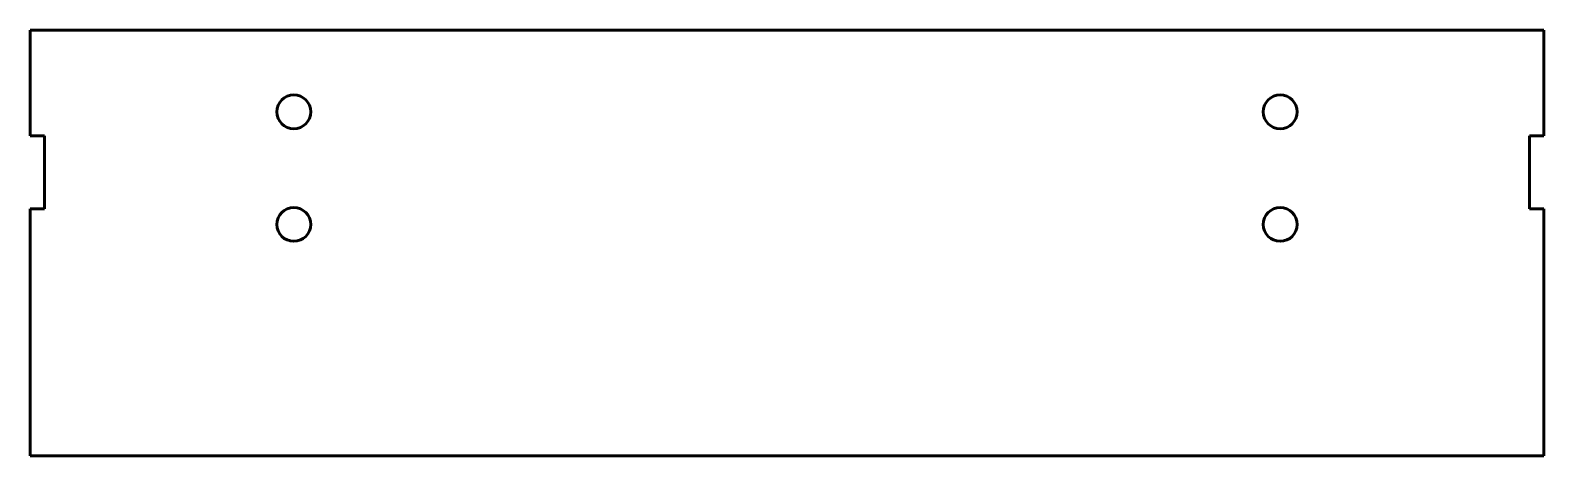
# Model space of a CAD drawing. Header units: millimetres. Extents: x -1074 to 0, y 0 to 302.
import ezdxf

# ---------------------------------------------------------------- set-up
doc = ezdxf.new("R2010")
doc.units = ezdxf.units.MM
doc.linetypes.add('K5LT_BASIC', pattern=[0])

msp = doc.modelspace()

# ---------------------------------------------------------------- linework, layer by layer
at = {"color": 150, "linetype": 'K5LT_BASIC', "lineweight": 60, "true_color": 0x0080ff}
for p, q in [((-1074, 302.4), (-1074, 227.4)), ((-1074, 302.4), (0, 302.4)), ((0, 302.4), (0, 227.4)), ((-1064, 227.4), (-1074, 227.4)), ((-1064, 175.4), (-1064, 227.4)), ((-10, 227.4), (-10, 175.4)), ((0, 227.4), (-10, 227.4)), ((-1074, 175.4), (-1074, 114.4)), ((-1074, 175.4), (-1064, 175.4)), ((-10, 175.4), (0, 175.4)), ((0, 175.4), (0, 114.4)), ((-1074, 114.4), (-1074, 92)), ((0, 114.4), (0, 92)), ((-1074, 92), (-1074, 0)), ((0, 92), (0, 0)), ((-1074, 0), (0, 0))]:
    msp.add_line(p, q, dxfattribs=at)
for centre in [(-887, 244.4), (-187, 244.4), (-887, 164.4), (-187, 164.4)]:
    msp.add_circle(centre, 12, dxfattribs=at)

doc.saveas('drawing.dxf')
